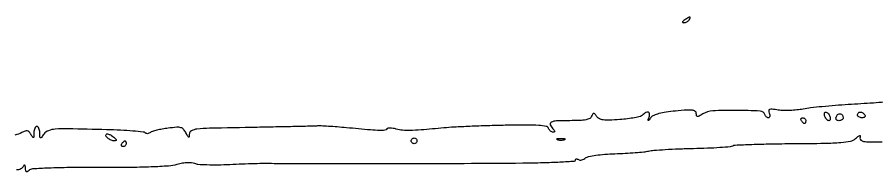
# Model space of a CAD drawing. Extents: x 173 to 1088, y 212 to 1028.
# Drawn here: x 476.2 to 774.7, y 211.5 to 266.9 of the extents above; entities that cross this region are included whole.
import ezdxf

# ---------------------------------------------------------------- set-up
doc = ezdxf.new("R2010")
doc.units = 0

msp = doc.modelspace()

# ---------------------------------------------------------------- linework, layer by layer
for points in [[(708, 266, 0.027275), (707.445888, 265.597454, 0.147021), (707.239151, 265.292684, 0.37991), (707.327599, 265.095709, 0.102799), (707.690983, 265.015313, 0.074131), (708.192374, 265.083483, 0.053889), (708.713662, 265.298248, 0.054031), (709.175433, 265.618541, 0.075854), (709.5, 266, 0.034464), (709.886554, 266.734105, 0.541951), (709.758161, 266.931144, 0.136158), (709.281145, 266.798791, 0.008108)], [(758.361626, 232.5, -0.049166), (758.519532, 231.92532, -0.08982), (758.515044, 231.440625, -0.13955), (758.355341, 231.122874, -0.209945), (758.075604, 231, -0.142471), (757.703798, 231.108138, -0.060245), (757.297997, 231.440625, -0.052856), (756.922397, 231.926166, -0.046632), (756.638374, 232.5, -0.049166), (756.480468, 233.07468, -0.08982), (756.484956, 233.559375, -0.13955), (756.644659, 233.877126, -0.209945), (756.924396, 234, -0.142471), (757.296202, 233.891862, -0.060245), (757.702003, 233.559375, -0.052856), (758.077603, 233.073834, -0.046632)], [(763, 231.940983, -0.153789), (762.886945, 231.582111, -0.097959), (762.568594, 231.276414, -0.080499), (762.092934, 231.070142, -0.062212), (761.531385, 231, -0.094172), (760.97324, 231.106064, -0.165347), (760.618633, 231.406756, -0.151817), (760.502894, 231.882944, -0.076022), (760.63617, 232.494256, -0.145599), (761.224762, 233.25962, -0.217321), (762.039442, 233.423126, -0.204571), (762.734336, 232.912741, -0.13423)], [(770.5, 233, -0.139169), (770.607943, 232.620352, -0.191142), (770.478525, 232.29375, -0.138808), (770.110654, 232.073267, -0.066118), (769.559017, 232, -0.062283), (768.962904, 232.074545, -0.080552), (768.457961, 232.29375, -0.097988), (768.120018, 232.618621, -0.153634), (768, 233, -0.092995), (768.071618, 233.381732, -0.096318), (768.276414, 233.70625, -0.099231), (768.581949, 233.923444, -0.105429), (768.940983, 234, -0.089642), (769.346558, 233.926698, -0.053229), (769.7871, 233.70625, -0.051032), (770.193797, 233.382515, -0.06081)], [(750, 231, -0.042167), (749.967655, 230.617151, -0.061769), (749.870461, 230.29375, -0.081139), (749.727648, 230.07446, -0.210953), (749.559017, 230, -0.151918), (749.34829, 230.065539, -0.038439), (749.066025, 230.29375, -0.035638), (748.768994, 230.617226, -0.029505), (748.5, 231, -0.082592), (748.343488, 231.3821, -0.161196), (748.3746, 231.70625, -0.182303), (748.586039, 231.921712, -0.108972), (748.940983, 232, -0.093332), (749.345238, 231.923877, -0.09642), (749.688914, 231.70625, -0.099167), (749.918938, 231.381556, -0.105053)], [(510.49765, 224.164316, -0.255929), (509.734355, 223.941272, -0.065434), (508.480643, 224.395344, -0.064038), (507.357084, 225.174062, -0.212314), (507, 225.977089, -0.219666), (507.153279, 226.309146, -0.202213), (507.513359, 226.423229, -0.089132), (508.120691, 226.255136, -0.027617), (508.954522, 225.796329, -0.023297), (509.674382, 225.298722, -0.040514), (510.214056, 224.81342, -0.052829), (510.526449, 224.404061, -0.345793)], [(514, 223, -0.105053), (513.918938, 222.618444, -0.099167), (513.688914, 222.29375, -0.09642), (513.345238, 222.076123, -0.093332), (512.940983, 222, -0.108972), (512.586039, 222.078288, -0.182303), (512.3746, 222.29375, -0.161196), (512.343488, 222.6179, -0.082592), (512.5, 223, -0.029505), (512.768994, 223.382774, -0.035638), (513.066025, 223.70625, -0.038439), (513.34829, 223.934461, -0.151918), (513.559017, 224, -0.210953), (513.727648, 223.92554, -0.081139), (513.870461, 223.70625, -0.061769), (513.967655, 223.382849, -0.042167)], [(615, 224, -0.099038), (614.923658, 223.618362, -0.097945), (614.70625, 223.29375, -0.097945), (614.381638, 223.076342, -0.099038), (614, 223, -0.099038), (613.618362, 223.076342, -0.097945), (613.29375, 223.29375, -0.097945), (613.076342, 223.618362, -0.099038), (613, 224, -0.099038), (613.076342, 224.381638, -0.097945), (613.29375, 224.70625, -0.097945), (613.618362, 224.923658, -0.099038), (614, 225, -0.099038), (614.381638, 224.923658, -0.097945), (614.70625, 224.70625, -0.097945), (614.923658, 224.381638, -0.099038)], [(666.25, 224.337719, -0.057986), (665.679992, 224.181385, -0.037979), (665, 224.12966, -0.037979), (664.320008, 224.181385, -0.057986), (663.75, 224.337719, -0.174857), (663.540618, 224.525001, -0.447206), (663.601563, 224.693942, -0.078554), (664.10856, 224.810911, -0.017491), (665, 224.842105, -0.017491), (665.89144, 224.810911, -0.078554), (666.398438, 224.693942, -0.447206), (666.459382, 224.525001, -0.174857)]]:
    msp.add_lwpolyline(points, format="xyb", close=True)
for points in [[(777.290464, 237.399784, -0.00117), (773.518525, 237.133869, -0.001214), (769.161796, 236.847603, -0.001174), (764.754552, 236.579153, 0.00525), (760.281264, 236.270063, 0.004949), (755.726365, 235.861842, 0.004925), (751.698201, 235.420493, 0.017112), (749.109648, 235.020794, -0.021883), (746.957965, 234.709536, -0.015845), (744.541167, 234.544416, -0.016058), (742.231434, 234.534213, -0.033307), (740.437459, 234.703862, 0.010729), (738.322675, 235.000627, 0.110396), (737.45062, 234.911419, 0.322038), (737.147613, 234.492195, 0.092553), (737.300978, 233.658046, -0.045416), (737.480695, 233.022642, -0.083682), (737.49028, 232.487051, -0.133325), (737.335801, 232.135639, -0.226651), (737.051949, 232, -0.115829), (736.684654, 232.086244, -0.069566), (736.31324, 232.340433, -0.06369), (735.994135, 232.715837, -0.063975), (735.780359, 233.158922, 0.309751), (734.223178, 234.338497, 0.009793), (725.858967, 234.572303, 0.014455), (717.686586, 234.404366, 0.12625), (714.25, 233.338949, -0.012359), (712.958065, 232.58704, -0.142633), (712.391328, 232.460896, -0.328714), (712.0914, 232.713277, -0.059093), (712, 233.483929, 0.235101), (711.629931, 234.227471, 0.133038), (710.674802, 234.611895, 0.046178), (708.745377, 234.661747, 0.006411), (704.75, 234.344326, 0.013524), (701.502868, 233.955594, 0.028326), (699.012018, 233.443329, 0.035768), (697.212675, 232.825054, 0.125733), (696.247546, 232.087344, -0.002893), (695.460941, 231.102184, -0.292698), (695.301379, 231.049002, -0.435527), (695.236598, 231.167154, -0.003785), (695.604535, 232.25, 0.093891), (695.77319, 233.382133, 0.319632), (695.342218, 233.939632, 0.214568), (694.462478, 233.825728, 0.058545), (693.336595, 232.936595, -0.133006), (692.564603, 232.493619, -0.014926), (690.575108, 232.03486, -0.017279), (688.127815, 231.634324, -0.013214), (685.429078, 231.360149, -0.009581), (681.813642, 231.15871, -0.043014), (679.698987, 231.263424, -0.079305), (678.344759, 231.673052, -0.12246), (677.41075, 232.452944, 0.016565), (676.709578, 233.348052, 0.210475), (676.335068, 233.532799, 0.290595), (676.021884, 233.352553, 0.029145), (675.649652, 232.52939, -0.181473), (674.992649, 231.78848, -0.072173), (673.692266, 231.325244, -0.039648), (671.552992, 231.069755, -0.009903), (668.031385, 231, 0.010045), (663.464358, 230.908238, 0.102222), (661.634177, 230.452761, 0.39375), (661.292906, 229.580484, 0.102385), (662.2, 228.2, -0.027429), (662.683419, 227.660418, -0.147758), (662.828768, 227.298942, -0.323472), (662.699203, 227.081206, -0.102436), (662.306989, 227, -0.107123), (661.851029, 227.098822, -0.066506), (661.385118, 227.390716, -0.06209), (660.980286, 227.821561, -0.066058), (660.703571, 228.330098, 0.262643), (659.885089, 229.00659, 0.026783), (657.292809, 229.32828, 0.018395), (653.069236, 229.468239, 0.003827), (645.649075, 229.384282, 0.003027), (639.581881, 229.232439, 0.002829), (633.37908, 229.004488, 0.002817), (627.873956, 228.739899, 0.009656), (624.302493, 228.478821, -0.002161), (616.401062, 227.78201, -0.015054), (612.528323, 227.574497, -0.030914), (609.995884, 227.671746, -0.042817), (607.763485, 228.091305, 0.027504), (606.682194, 228.328975, 0.038503), (605.696907, 228.41233, 0.043126), (604.92306, 228.35125, 0.216347), (604.571092, 228.115029, -0.230651), (603.856089, 227.662916, -0.03505), (602.119297, 227.592705, -0.014332), (598.857928, 227.783154, -0.001219), (590.5, 228.532599, 0.003445), (587.290391, 228.806007, 0.004116), (584.2625, 229.017871, 0.003559), (581.708776, 229.157202, 0.026835), (580.5, 229.149623, -0.009055), (579.079639, 229.090193, -0.000309), (573.50625, 228.961478, -0.000581), (566.924782, 228.821211, -0.000406), (559.5, 228.677634, 0.000769), (542.994912, 228.346455, 0.020264), (538.577206, 228.071659, 0.10398), (536.668094, 227.460411, 0.259357), (535.93232, 226.25, -0.026823), (535.855771, 225.422893, -0.496047), (535.657217, 225.313411, -0.16918), (535.366297, 225.585646, -0.008545), (534.773535, 226.763379, 0.06604), (533.970214, 227.986602, 0.151648), (533.044629, 228.5628, 0.084027), (531.597122, 228.690732, 0.011697), (528.591216, 228.380321, 0.012744), (526.56189, 228.06992, 0.015363), (524.674767, 227.671659, 0.014069), (523.119349, 227.246456, 0.09305), (522.407991, 226.875618, -0.071953), (521.935055, 226.603287, -0.078935), (521.419116, 226.487231, -0.088065), (520.940996, 226.540988, -0.125157), (520.57507, 226.758676, 0.17434), (519.923911, 227.0656, 0.003695), (516.330846, 227.382123, 0.008096), (512.075255, 227.65607, 0.005314), (507.167079, 227.840042, 0.001395), (493.859698, 228.16011, 0.022503), (489.372577, 228.053556, 0.07621), (487.021715, 227.525716, 0.138224), (485.46199, 226.345654, -0.007342), (484.550885, 225.179122, -0.300749), (484.25916, 225.086074, -0.322837), (484.074986, 225.318201, -0.008008), (484.031803, 226.75, 0.042467), (483.946234, 227.611368, 0.061594), (483.715592, 228.339063, 0.080359), (483.384811, 228.83273, 0.207942), (483, 229, 0.208019), (482.615296, 228.832709, 0.080414), (482.284817, 228.339063, 0.061619), (482.054626, 227.611369, 0.042469), (481.969591, 226.75, -0.006833), (481.932706, 225.393214, -0.279968), (481.776209, 225.157857, -0.377581), (481.542385, 225.226115, -0.00934), (480.916202, 226.256611, 0.051579), (480.288064, 227.117366, 0.164662), (479.676068, 227.460429, 0.137682), (478.909808, 227.391957, 0.032169), (477.724183, 226.852387, -0.073307), (475.37867, 226.009358, -0.034249)], [(475.916667, 214, 0.060204), (476.687147, 214.09311, 0.059088), (477.418476, 214.367188, 0.064373), (478.003208, 214.771682, 0.113869), (478.337719, 215.25, -0.07474), (478.538923, 215.591259, -0.454598), (478.71916, 215.597664, -0.155673), (478.861365, 215.298793, -0.02328), (478.921053, 214.627555, 0.03245), (479.016915, 213.735194, 0.226171), (479.263807, 213.386976, 0.264141), (479.658867, 213.389859, 0.04226), (480.31706, 213.848173, -0.158872), (481.605774, 214.359339, -0.005567), (487.039187, 214.63869, -0.008217), (494.352683, 214.812777, -0.003115), (504.56706, 214.824361, 0.003616), (514.76007, 214.846126, 0.007466), (522.726107, 215.039731, 0.007891), (528.738788, 215.37084, 0.050314), (531.745823, 215.891163, -0.023304), (533.607319, 216.317768, -0.031924), (535.314444, 216.514711, -0.036424), (536.748603, 216.483464, -0.092539), (537.745823, 216.197622, 0.100017), (538.932129, 215.876528, 0.008706), (542.069085, 215.727252, 0.011168), (545.850534, 215.697745, 0.008448), (550, 215.828196, -0.002777), (554.313282, 216.012781, -0.002852), (558.590625, 216.147608, -0.00276), (562.302313, 216.222922, -0.012033), (564.5, 216.202492, 0.008416), (571.738758, 216.082829, 0.000253), (601.905646, 216.107222, 0.000559), (631.354466, 216.178872, 0.001616), (651.75, 216.317219, 0.004154), (658.747819, 216.445457, 0.006915), (664.639063, 216.683957, 0.001913), (669.688651, 216.977759, 0.396185), (670, 217.309017, -0.167328), (670.087001, 217.561708, -0.190212), (670.306618, 217.690885, -0.121606), (670.643725, 217.661732, -0.056381), (671.043805, 217.472927, 0.12749), (671.551455, 217.315913, 0.067654), (672.211548, 217.37465, 0.060398), (672.91513, 217.627101, 0.056955), (673.553331, 218.044261, -0.122316), (674.598267, 218.548122, -0.015263), (677.097463, 218.990915, -0.016759), (680.218862, 219.339818, -0.011669), (683.759526, 219.532848, 0.00574), (687.320198, 219.684643, 0.006171), (690.79127, 219.915555, 0.005865), (693.764901, 220.185405, 0.029025), (695.423521, 220.45352, -0.03548), (697.227965, 220.721374, -0.004384), (701.19837, 220.990452, -0.005161), (705.927037, 221.220339, -0.004247), (710.977211, 221.37068, 0.00457), (715.892159, 221.520167, 0.006742), (720.202331, 221.748942, 0.003424), (723.837692, 222.016106, 0.118898), (724.645889, 222.281147, -0.128444), (725.497488, 222.542793, -0.001606), (731.227252, 222.768579, -0.004601), (737.887028, 222.948244, -0.002983), (745.592198, 223.03919, 0.002547), (756.633187, 223.159888, 0.016203), (762.234212, 223.431349, 0.030686), (765.561897, 223.907709, 0.133302), (767.323979, 224.799638, -0.00956), (768.317592, 225.661481, -0.146284), (768.730685, 225.838512, -0.461051), (768.914703, 225.667203, -0.043474), (768.823979, 224.971938, 0.292881), (769.091087, 224.247346, 0.12001), (770.0962, 223.811784, 0.041143), (772.221492, 223.624702, 0.006201), (776.5, 223.653977, 0.009224)]]:
    msp.add_lwpolyline(points, format="xyb")

doc.saveas('drawing.dxf')
